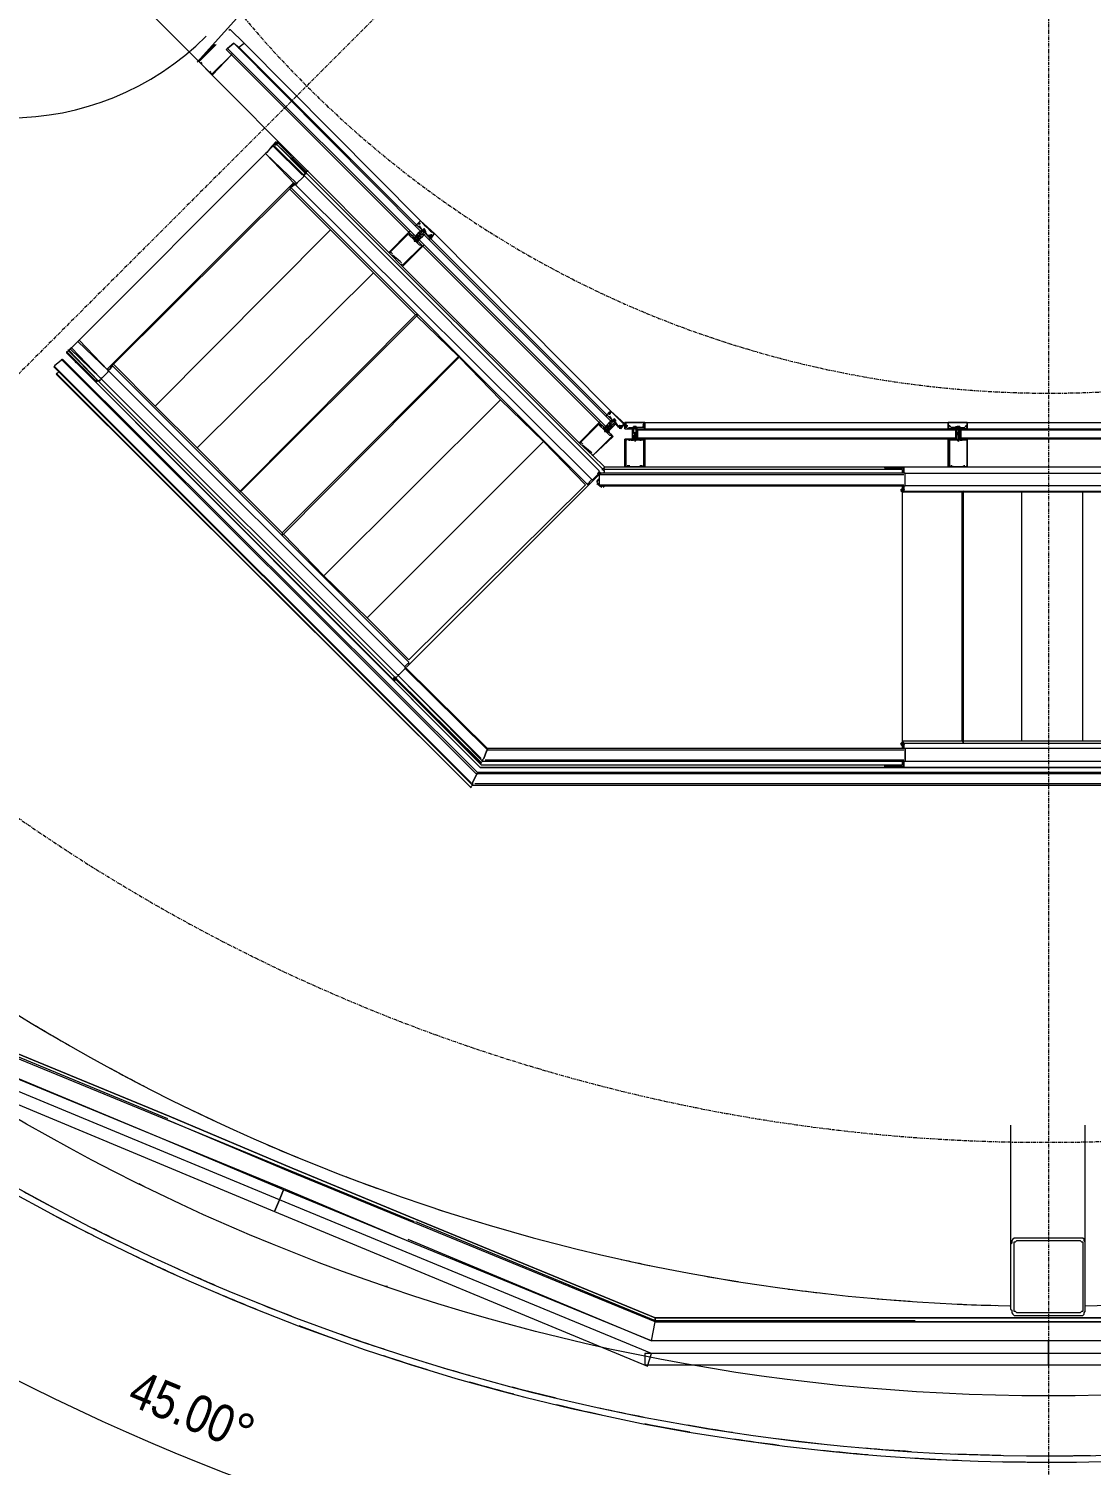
# Model space of a CAD drawing. Header units: millimetres. Extents: x 223 to 163467, y -12002 to 99672.
# Drawn here: x 115764 to 119309, y -7100 to -2305 of the extents above; entities that cross this region are included whole.
import ezdxf

# ---------------------------------------------------------------- set-up
doc = ezdxf.new("R2010")
doc.units = ezdxf.units.MM
doc.linetypes.add('ADSK_Линия сетки', pattern=[21, 12, -3, 3, -3])
doc.layers.add('A-ANNO-DIMS', color=7, linetype='Continuous', lineweight=9)
doc.layers.add('S-GRID', color=7, linetype='Continuous', lineweight=9)
for name, color, linetype in [('PDF _A-AREA', 7, 'Continuous'), ('PDF _A-CLNG', 7, 'Continuous'), ('PDF _A-DETL', 7, 'Continuous'), ('PDF _A-DETL-GENF', 7, 'Continuous'), ('PDF _A-DOOR', 7, 'Continuous'), ('PDF _A-FLOR', 7, 'Continuous'), ('PDF _A-GLAZ-CURT', 7, 'Continuous'), ('PDF _A-GLAZ-CWMG', 7, 'Continuous'), ('PDF _I-WALL', 7, 'Continuous'), ('PDF _S-BEAM', 7, 'Continuous'), ('PDF _S-FSTN', 7, 'Continuous'), ('PDF _S-RBAR-BNDY', 7, 'Continuous'), ('PDF _Ограждение', 7, 'Continuous')]:
    doc.layers.add(name, color=color, linetype=linetype)
doc.styles.add('GOST Common_I_6', font='ARIALN.TTF', dxfattribs={"height": 125})
doc.dimstyles.new('Диагональ_-_Gost_2_5мм', dxfattribs={"dimscale": 304.8, "dimtxt": 125.714375, "dimasz": 0.492126, "dimexe": 0.393701, "dimexo": 0.246063, "dimgap": 0.287073, "dimtad": 1, "dimdec": 0, "dimzin": 0, "dimdsep": 46, "dimtxsty": 'GOST Common_I_6', "dimsah": 1, "dimcen": 0.09, "dimdle": 0.393701, "dimazin": 0, "dimtfac": 1, "dimtdec": 4, "dimtix": 1, "dimtmove": 0, "dimatfit": 3, "dimfxl": 1, "dimtvp": 1, "dimtfill": 1, "dimtolj": 1, "dimtzin": 0, "dimarcsym": 2})

# ---------------------------------------------------------------- blocks, each defined once
blk = doc.blocks.new('*D340')
at = {"layer": 'A-ANNO-DIMS', "color": 0, "lineweight": -2, "transparency": 16777216}
for p, q in [((81110.1, 13595.1), (81311.7, 13796.7)), ((86612.7, 11315.9), (86612.7, 11600.9))]:
    blk.add_line(p, q, dxfattribs=at)
blk.add_arc((86612.7, 19097.7), 7616.7, 226.12837, 268.87163, dxfattribs=at)
at = {"layer": 'A-ANNO-DIMS', "color": 0, "transparency": 16777216}
for points in [[(81316.4, 13588.9), (81351.4, 13624.6), (81226.8, 13711.8)], [(86462.9, 11507.4), (86462.4, 11457.4), (86612.7, 11480.9)]]:
    blk.add_solid(points, dxfattribs=at)
at = {"layer": 'Defpoints', "color": 0, "transparency": 16777216}
for p in [(86612.7, 19097.7), (81057.1, 13542.1), (82804.3, 12501.4), (86612.7, 11240.9)]:
    blk.add_point(p, dxfattribs=at)
at = {"layer": 'A-ANNO-DIMS', "color": 0, "transparency": 16777216, "insert": (83755.3, 12199.3), "char_height": 125, "width": 588.088, "attachment_point": 5, "rotation": 337.5, "style": 'GOST Common_I_6', "bg_fill": 3, "box_fill_scale": 1.1, "bg_fill_color": 256, "bg_fill_true_color": 13158600, "bg_fill_transparency": 0}
blk.add_mtext('\\A1;45.00°', dxfattribs=at)
blk = doc.blocks.new('оси')
at = {"layer": 'S-GRID', "linetype": 'ADSK_Линия сетки'}
for q in [(80436.2, 12921.1), (86612.7, 8288.8)]:
    blk.add_line((86612.7, 19097.7), q, dxfattribs=at)
blk.add_arc((86612.7, 19097.7), 6000, 192.09621, 182.95219, dxfattribs=at)
at = {"layer": 'A-ANNO-DIMS'}
dim = blk.add_angular_dim_3p(base=(82804.3, 12501.4), center=(86612.7, 19097.7), p1=(81057.1, 13542.1), p2=(86612.7, 11240.9), dimstyle='Диагональ_-_Gost_2_5мм', override={"dimpost": '<>', "dimfxl": 6013.290219}, dxfattribs=at)
dim.commit()
dim.dimension.update_dxf_attribs({"geometry": '*D340', "text_midpoint": (83755.3, 12199.3)})
at = {"layer": 'S-GRID', "linetype": 'ADSK_Линия сетки'}
blk.add_arc((86612.7, 19097.7), 3500, 177.3315, 161.4375, dxfattribs=at)

msp = doc.modelspace()

# ---------------------------------------------------------------- hatches: boundary and pattern name
at = {"layer": 'PDF _S-BEAM', "lineweight": 15, "transparency": 33554559}
for points in [[(116588.1, -2679.3), (116583.9, -2683.5), (116579.7, -2687.8), (116583.9, -2692), (116588.1, -2696.2), (116592.4, -2692), (116596.6, -2687.8), (116592.4, -2683.5)], [(117667.6, -3780), (117663.4, -3784.2), (117659.1, -3788.4), (117663.4, -3792.7), (117667.6, -3796.9), (117671.8, -3792.7), (117676.1, -3788.4), (117671.8, -3784.2)], [(118679.4, -3835), (118675.1, -3839.2), (118670.9, -3843.5), (118675.1, -3847.7), (118679.4, -3851.9), (118683.6, -3847.7), (118687.8, -3843.5), (118683.6, -3839.2)], [(118679.4, -3839.2), (118675.1, -3843.5), (118670.9, -3847.7), (118675.1, -3851.9), (118679.4, -3856.2), (118683.6, -3851.9), (118687.8, -3847.7), (118683.6, -3843.5)], [(118679.4, -4681.6), (118675.1, -4685.9), (118670.9, -4690.1), (118675.1, -4694.3), (118679.4, -4698.6), (118683.6, -4694.3), (118687.8, -4690.1), (118683.6, -4685.9)], [(118679.4, -4685.9), (118675.1, -4690.1), (118670.9, -4694.3), (118675.1, -4698.6), (118679.4, -4702.8), (118683.6, -4698.6), (118687.8, -4694.3), (118683.6, -4690.1)]]:
    msp.add_hatch(color=256, dxfattribs=at).paths.add_polyline_path(points)
at = {"layer": 'PDF _S-FSTN', "lineweight": 15, "transparency": 33554559}
msp.add_hatch(color=256, dxfattribs=at).paths.add_polyline_path([(116986.1, -4465.8), (116981.8, -4470), (116977.6, -4474.2), (116981.8, -4478.5), (116986.1, -4482.7), (116990.3, -4478.5), (116994.5, -4474.2), (116990.3, -4470)])

# ---------------------------------------------------------------- linework, layer by layer
at = {"layer": 'PDF _A-AREA', "lineweight": 15}
msp.add_lwpolyline([(115932, -3428.6), (117269.7, -4770.5), (119966.3, -4770.5)], dxfattribs=at)
at = {"layer": 'PDF _A-CLNG', "lineweight": 15}
for centre, radius, start, end in [((119162.8, -15.3), 7052.9, 240.73258, 241.96263), ((119162.7, -15.2), 7052.9, 243.16606, 244.3961), ((119160.9, -19.2), 7048.5, 245.59906, 246.82989), ((119161.2, -18.5), 7049.4, 248.03814, 249.26881), ((119160.9, -19.7), 7048.1, 250.47157, 251.70246), ((119161, -19.6), 7048.2, 252.90511, 254.13599), ((119161.5, -17.9), 7049.9, 255.33879, 256.56937), ((119162.1, -15.4), 7052.6, 257.77251, 259.00262), ((119161.5, -18.4), 7049.4, 260.20565, 261.43631), ((119162.1, -14.1), 7053.8, 262.63938, 263.86928), ((119161.5, -19.6), 7048.2, 265.07248, 266.30884), ((119161.7, -16.9), 7051, 267.50602, 268.74189), ((119161.7, -20.1), 7047.8, 269.93934, 271.17578)]:
    msp.add_arc(centre, radius, start, end, dxfattribs=at)
at = {"layer": 'PDF _A-DETL', "lineweight": 15}
msp.add_lwpolyline([(115504.4, -1536.3), (116308.7, -643.1), (117197.7, -1447.4), (116325.7, -2416.8)], dxfattribs=at)
msp.add_circle((119166.2, -18.8), 6849.5, dxfattribs=at)
at = {"layer": 'PDF _A-DETL-GENF', "lineweight": 15}
for points in [[(116384.9, -2357.6), (116329.9, -2412.6), (116376.5, -2459.2), (116440, -2391.4), (116376.5, -2454.9), (116372.2, -2454.9)], [(116334.1, -2416.8), (116334.1, -2412.6), (116389.2, -2357.6)], [(116338.4, -2416.8), (116338.4, -2416.8)], [(116342.6, -2421.1), (116338.4, -2416.8)], [(116342.6, -2421.1), (116342.6, -2421.1)], [(116363.8, -2446.5), (116342.6, -2425.3)], [(116368, -2446.5), (116368, -2446.5)], [(116368, -2446.5), (116368, -2446.5)], [(116372.2, -2450.7), (116368, -2446.5)], [(116372.2, -2450.7), (116372.2, -2450.7)], [(117062.3, -2954.5), (117058, -2958.7)], [(117062.3, -2954.5), (117070.7, -2946), (117062.3, -2954.5)], [(117062.3, -2954.5), (117062.3, -2954.5)], [(117062.3, -2958.7), (117062.3, -2958.7)], [(117062.3, -2958.7), (117062.3, -2958.7)], [(117062.3, -2962.9), (117062.3, -2962.9)], [(117062.3, -2962.9), (117062.3, -2962.9)], [(117062.3, -2962.9), (117075, -2975.6), (117075, -2979.9), (117083.4, -2984.1)], [(117066.5, -2958.7), (117066.5, -2954.5), (117070.7, -2954.5), (117066.5, -2954.5)], [(117066.5, -2962.9), (117075, -2975.6), (117070.7, -2979.9), (117075, -2984.1), (117079.2, -2979.9)], [(117066.5, -2962.9), (117066.5, -2962.9)], [(117108.8, -3001), (117117.3, -2988.3), (117108.8, -2996.8), (117108.8, -2992.6), (117104.6, -2992.6), (117104.6, -2996.8), (117100.4, -2992.6), (117096.1, -2996.8), (117087.7, -2984.1), (117083.4, -2979.9), (117087.7, -2979.9), (117083.4, -2971.4), (117079.2, -2975.6), (117083.4, -2975.6)], [(117083.4, -2971.4), (117087.7, -2979.9), (117087.7, -2984.1), (117079.2, -2975.6)], [(117041.1, -2992.6), (117032.6, -2984.1), (116964.9, -3051.8), (117011.5, -3098.4), (117079.2, -3030.7), (117070.7, -3022.2)], [(116977.6, -3056.1), (116973.4, -3051.8), (116969.1, -3051.8), (117032.6, -2988.3), (117036.9, -2992.6), (117032.6, -2992.6), (117049.6, -3009.5), (117049.6, -3005.3), (117053.8, -3009.5)], [(117053.8, -3013.7), (117066.5, -3026.4), (117070.7, -3026.4), (117075, -3030.7), (117011.5, -3094.2), (117007.2, -3089.9)], [(117036.9, -2992.6), (117036.9, -2992.6)], [(117041.1, -2996.8), (117036.9, -2996.8)], [(117041.1, -2992.6), (117041.1, -2992.6)], [(117041.1, -2992.6), (117041.1, -2992.6)], [(117041.1, -2996.8), (117041.1, -2996.8)], [(117045.3, -2992.6), (117045.3, -2996.8), (117045.3, -3001), (117049.6, -3005.3), (117062.3, -2992.6), (117062.3, -2996.8), (117066.5, -2992.6), (117070.7, -2992.6), (117075, -2992.6), (117066.5, -2988.3), (117066.5, -2992.6)], [(117045.3, -2996.8), (117045.3, -2996.8)], [(117045.3, -3001), (117045.3, -3001)], [(117045.3, -3001), (117045.3, -3001)], [(117066.5, -2988.3), (117070.7, -2979.9), (117062.3, -2988.3), (117049.6, -3001)], [(117075, -2984.1), (117066.5, -2992.6), (117049.6, -3009.5), (117049.6, -3013.7), (117053.8, -3013.7), (117070.7, -2992.6), (117079.2, -2988.3), (117083.4, -2984.1), (117100.4, -3001), (117104.6, -3005.3), (117108.8, -3001), (117104.6, -3001), (117104.6, -2996.8)], [(117049.6, -3001), (117049.6, -3001)], [(117049.6, -3001), (117049.6, -3001)], [(117049.6, -3005.3), (117049.6, -3005.3)], [(117049.6, -3005.3), (117049.6, -3005.3)], [(117058, -3018), (117062.3, -3013.7), (117058, -3013.7), (117058, -3009.5), (117053.8, -3005.3)], [(117053.8, -3005.3), (117053.8, -3005.3)], [(117053.8, -3009.5), (117053.8, -3009.5)], [(117066.5, -3001), (117058, -3013.7), (117070.7, -3001), (117070.7, -2996.8), (117075, -3001), (117083.4, -2992.6), (117079.2, -2988.3), (117075, -2992.6)], [(117058, -3009.5), (117058, -3009.5)], [(117058, -3013.7), (117058, -3013.7)], [(117058, -3013.7), (117058, -3013.7)], [(117062.3, -3018), (117058, -3013.7)], [(117062.3, -2988.3), (117062.3, -2988.3)], [(117062.3, -3018), (117062.3, -3018)], [(117070.7, -2992.6), (117066.5, -2996.8)], [(117066.5, -2996.8), (117066.5, -2996.8)], [(117066.5, -3018), (117066.5, -3018)], [(117066.5, -3018), (117066.5, -3018)], [(117070.7, -2979.9), (117070.7, -2979.9)], [(117075, -2975.6), (117075, -2975.6)], [(117075, -2975.6), (117083.4, -2979.9)], [(117075, -2979.9), (117075, -2979.9)], [(117075, -2984.1), (117075, -2984.1)], [(117079.2, -2988.3), (117079.2, -2988.3)], [(117083.4, -2975.6), (117083.4, -2975.6)], [(117083.4, -2979.9), (117083.4, -2979.9)], [(117083.4, -2984.1), (117083.4, -2984.1)], [(117087.7, -2988.3), (117083.4, -2992.6)], [(117087.7, -2979.9), (117087.7, -2979.9)], [(117087.7, -2984.1), (117087.7, -2984.1)], [(117100.4, -2996.8), (117104.6, -3001)], [(117100.4, -2996.8), (117100.4, -2996.8)], [(117100.4, -2996.8), (117100.4, -2996.8)], [(117100.4, -3001), (117100.4, -3001)], [(117100.4, -3001), (117100.4, -3001)], [(117104.6, -3001), (117104.6, -3001)], [(117104.6, -3005.3), (117104.6, -3005.3)], [(117108.8, -2992.6), (117108.8, -2992.6)], [(117108.8, -2996.8), (117108.8, -2996.8)], [(117108.8, -2996.8), (117108.8, -2996.8)], [(116973.4, -3051.8), (116973.4, -3051.8)], [(116977.6, -3056.1), (116977.6, -3056.1)], [(116977.6, -3060.3), (116977.6, -3060.3)], [(117007.2, -3085.7), (117003, -3081.5), (116977.6, -3060.3)], [(117066.5, -3022.2), (117066.5, -3022.2)], [(117070.7, -3022.2), (117070.7, -3022.2)], [(117003, -3081.5), (117003, -3081.5)], [(117003, -3081.5), (117003, -3081.5)], [(117007.2, -3085.7), (117007.2, -3085.7)], [(117007.2, -3089.9), (117007.2, -3089.9)], [(117705.7, -3585.2), (117697.2, -3589.5), (117693, -3593.7)], [(117693, -3593.7), (117693, -3593.7)], [(117697.2, -3589.5), (117705.7, -3581), (117697.2, -3589.5)], [(117697.2, -3589.5), (117697.2, -3589.5)], [(117697.2, -3593.7), (117697.2, -3593.7)], [(117701.5, -3593.7), (117701.5, -3589.5), (117705.7, -3589.5)], [(117743.8, -3631.8), (117748, -3623.3), (117739.6, -3614.9), (117726.9, -3602.2), (117718.4, -3593.7), (117705.7, -3581), (117752.3, -3623.3), (117743.8, -3631.8), (117743.8, -3627.6)], [(117680.3, -3631.8), (117676.1, -3627.6), (117667.6, -3619.1), (117599.9, -3686.8), (117646.4, -3729.2), (117714.2, -3665.7), (117705.7, -3657.2)], [(117612.6, -3691.1), (117608.3, -3686.8), (117604.1, -3686.8), (117667.6, -3623.3), (117671.8, -3627.6), (117667.6, -3627.6), (117684.5, -3644.5), (117684.5, -3640.3), (117688.8, -3644.5)], [(117667.6, -3627.6), (117667.6, -3627.6)], [(117671.8, -3627.6), (117671.8, -3627.6)], [(117676.1, -3631.8), (117671.8, -3627.6)], [(117676.1, -3627.6), (117676.1, -3627.6)], [(117676.1, -3627.6), (117676.1, -3627.6)], [(117676.1, -3631.8), (117676.1, -3631.8)], [(117701.5, -3623.3), (117705.7, -3614.9), (117697.2, -3623.3), (117684.5, -3636), (117680.3, -3636), (117684.5, -3640.3), (117697.2, -3627.6)], [(117680.3, -3631.8), (117680.3, -3631.8)], [(117680.3, -3636), (117680.3, -3636)], [(117680.3, -3636), (117680.3, -3636)], [(117709.9, -3619.1), (117701.5, -3627.6), (117684.5, -3644.5), (117684.5, -3648.7), (117688.8, -3648.7), (117705.7, -3627.6), (117714.2, -3623.3), (117718.4, -3619.1), (117709.9, -3610.6), (117718.4, -3614.9)], [(117684.5, -3636), (117684.5, -3636)], [(117684.5, -3636), (117684.5, -3640.3)], [(117684.5, -3640.3), (117684.5, -3640.3)], [(117684.5, -3640.3), (117684.5, -3640.3)], [(117701.5, -3636), (117693, -3644.5), (117688.8, -3640.3), (117688.8, -3636)], [(117688.8, -3640.3), (117688.8, -3640.3)], [(117693, -3653), (117697.2, -3648.7), (117693, -3648.7), (117705.7, -3636), (117705.7, -3631.8), (117709.9, -3631.8), (117718.4, -3627.6), (117714.2, -3623.3), (117709.9, -3627.6)], [(117697.2, -3597.9), (117697.2, -3597.9)], [(117697.2, -3597.9), (117697.2, -3597.9)], [(117697.2, -3597.9), (117709.9, -3610.6)], [(117697.2, -3623.3), (117697.2, -3623.3)], [(117697.2, -3631.8), (117701.5, -3627.6), (117705.7, -3627.6), (117709.9, -3627.6), (117701.5, -3623.3), (117701.5, -3627.6)], [(117701.5, -3597.9), (117709.9, -3610.6), (117705.7, -3614.9), (117709.9, -3614.9), (117709.9, -3619.1), (117714.2, -3614.9)], [(117701.5, -3597.9), (117701.5, -3597.9)], [(117705.7, -3627.6), (117701.5, -3631.8)], [(117701.5, -3631.8), (117701.5, -3631.8)], [(117705.7, -3614.9), (117705.7, -3614.9)], [(117709.9, -3610.6), (117709.9, -3610.6)], [(117709.9, -3619.1), (117709.9, -3619.1)], [(117718.4, -3606.4), (117722.6, -3614.9), (117718.4, -3606.4), (117714.2, -3610.6), (117718.4, -3610.6)], [(117722.6, -3610.6), (117718.4, -3614.9), (117722.6, -3619.1), (117714.2, -3610.6)], [(117714.2, -3623.3), (117714.2, -3623.3)], [(117718.4, -3614.9), (117718.4, -3614.9)], [(117718.4, -3614.9), (117718.4, -3614.9)], [(117718.4, -3619.1), (117718.4, -3619.1)], [(117718.4, -3619.1), (117731.1, -3636)], [(117718.4, -3623.3), (117718.4, -3627.6)], [(117722.6, -3614.9), (117722.6, -3614.9)], [(117722.6, -3619.1), (117722.6, -3619.1)], [(117739.6, -3627.6), (117739.6, -3631.8), (117735.3, -3627.6), (117731.1, -3631.8), (117722.6, -3619.1)], [(117735.3, -3631.8), (117739.6, -3636)], [(117735.3, -3631.8), (117735.3, -3631.8)], [(117735.3, -3631.8), (117735.3, -3631.8)], [(117735.3, -3636), (117735.3, -3640.3)], [(117735.3, -3636), (117735.3, -3636)], [(117735.3, -3636), (117735.3, -3636)], [(117739.6, -3627.6), (117739.6, -3627.6)], [(117739.6, -3640.3), (117739.6, -3636), (117739.6, -3631.8)], [(117739.6, -3631.8), (117739.6, -3631.8)], [(117739.6, -3636), (117739.6, -3636)], [(117739.6, -3640.3), (117739.6, -3640.3)], [(117743.8, -3627.6), (117743.8, -3627.6)], [(117743.8, -3631.8), (117743.8, -3631.8)], [(117743.8, -3631.8), (117743.8, -3631.8)], [(117752.3, -3640.3), (117752.3, -3631.8), (117752.3, -3619.1), (117820, -3619.1), (117820, -3631.8)], [(117815.8, -3631.8), (117815.8, -3619.1), (117803.1, -3619.1), (117786.1, -3619.1), (117769.2, -3619.1), (117756.5, -3619.1), (117756.5, -3631.8), (117760.7, -3627.6), (117760.7, -3631.8)], [(117756.5, -3631.8), (117756.5, -3631.8)], [(117756.5, -3636), (117756.5, -3636)], [(117760.7, -3636), (117756.5, -3636)], [(117756.5, -3640.3), (117756.5, -3640.3)], [(117760.7, -3627.6), (117760.7, -3627.6)], [(117760.7, -3631.8), (117760.7, -3631.8)], [(117760.7, -3636), (117760.7, -3636)], [(117760.7, -3636), (117760.7, -3636)], [(117760.7, -3640.3), (117760.7, -3640.3)], [(117781.9, -3640.3), (117760.7, -3640.3)], [(117765, -3636), (117777.7, -3636), (117786.1, -3636), (117794.6, -3636), (117781.9, -3636)], [(117765, -3636), (117765, -3636)], [(117777.7, -3636), (117777.7, -3636)], [(117777.7, -3640.3), (117777.7, -3644.5), (117777.7, -3657.2), (117777.7, -3674.1), (117777.7, -3678.4)], [(117781.9, -3631.8), (117781.9, -3631.8)], [(117786.1, -3653), (117786.1, -3678.4), (117786.1, -3682.6), (117790.4, -3678.4), (117790.4, -3653), (117781.9, -3653), (117786.1, -3653), (117790.4, -3653), (117786.1, -3661.4), (117781.9, -3653), (117781.9, -3644.5), (117781.9, -3640.3), (117790.4, -3640.3)], [(117781.9, -3640.3), (117781.9, -3640.3)], [(117786.1, -3636), (117786.1, -3636)], [(117786.1, -3636), (117786.1, -3636)], [(117794.6, -3640.3), (117794.6, -3644.5), (117790.4, -3644.5), (117790.4, -3640.3), (117811.5, -3640.3)], [(117790.4, -3640.3), (117790.4, -3640.3)], [(117815.8, -3636), (117811.5, -3636), (117794.6, -3636)], [(117794.6, -3636), (117794.6, -3636)], [(117811.5, -3631.8), (117815.8, -3631.8), (117815.8, -3627.6), (117811.5, -3627.6)], [(117811.5, -3636), (117811.5, -3636)], [(117811.5, -3640.3), (117811.5, -3640.3)], [(117815.8, -3627.6), (117815.8, -3631.8), (117820, -3631.8), (117820, -3640.3), (117815.8, -3640.3)], [(117815.8, -3631.8), (117815.8, -3631.8)], [(117815.8, -3636), (117815.8, -3636)], [(117815.8, -3636), (117815.8, -3636)], [(118857.2, -3640.3), (118836, -3640.3), (118831.8, -3640.3), (118831.8, -3631.8), (118831.8, -3619.1), (118831.8, -3631.8), (118836, -3627.6), (118836, -3631.8), (118840.2, -3631.8)], [(118831.8, -3631.8), (118831.8, -3631.8)], [(118831.8, -3640.3), (118831.8, -3640.3)], [(118836, -3627.6), (118836, -3627.6)], [(118836, -3636), (118836, -3636)], [(118836, -3640.3), (118836, -3640.3)], [(118836, -3640.3), (118836, -3640.3)], [(118865.6, -3631.8), (118865.6, -3636), (118857.2, -3636), (118840.2, -3636)], [(118840.2, -3636), (118840.2, -3636)], [(118857.2, -3636), (118857.2, -3636)], [(118869.9, -3640.3), (118857.2, -3640.3), (118857.2, -3644.5), (118861.4, -3644.5)], [(118857.2, -3640.3), (118857.2, -3640.3)], [(118869.9, -3631.8), (118861.4, -3631.8), (118861.4, -3636)], [(118861.4, -3631.8), (118861.4, -3631.8)], [(118865.6, -3644.5), (118865.6, -3653), (118865.6, -3678.4), (118865.6, -3682.6), (118861.4, -3678.4), (118861.4, -3653), (118861.4, -3644.5), (118861.4, -3640.3)], [(118865.6, -3636), (118865.6, -3636)], [(118865.6, -3636), (118865.6, -3636)], [(118865.6, -3636), (118869.9, -3636), (118874.1, -3636), (118886.8, -3636)], [(118891, -3640.3), (118869.9, -3640.3), (118869.9, -3644.5), (118865.6, -3644.5), (118865.6, -3640.3)], [(118869.9, -3631.8), (118869.9, -3631.8)], [(118869.9, -3640.3), (118869.9, -3640.3)], [(118886.8, -3631.8), (118891, -3631.8), (118891, -3627.6), (118895.3, -3631.8), (118895.3, -3640.3)], [(118886.8, -3636), (118886.8, -3636)], [(118891, -3636), (118891, -3636)], [(118891, -3636), (118891, -3636)], [(118891, -3640.3), (118891, -3640.3)], [(118895.3, -3631.8), (118895.3, -3619.1), (118895.3, -3631.8)], [(118895.3, -3631.8), (118895.3, -3631.8)], [(118895.3, -3636), (118895.3, -3636)], [(117608.3, -3686.8), (117608.3, -3686.8)], [(117612.6, -3691.1), (117612.6, -3691.1)], [(117688.8, -3648.7), (117701.5, -3661.4), (117705.7, -3661.4), (117709.9, -3665.7), (117646.4, -3729.2), (117642.2, -3724.9)], [(117688.8, -3644.5), (117688.8, -3644.5)], [(117693, -3644.5), (117693, -3644.5)], [(117697.2, -3648.7), (117697.2, -3653), (117693, -3648.7), (117693, -3644.5)], [(117693, -3648.7), (117693, -3648.7)], [(117693, -3648.7), (117693, -3648.7)], [(117697.2, -3653), (117697.2, -3653)], [(117701.5, -3653), (117701.5, -3648.7)], [(117701.5, -3653), (117701.5, -3653)], [(117701.5, -3657.2), (117701.5, -3657.2)], [(117705.7, -3657.2), (117705.7, -3657.2)], [(117807.3, -3674.1), (117820, -3674.1), (117820, -3767.3), (117752.3, -3767.3), (117752.3, -3674.1), (117765, -3674.1)], [(117760.7, -3678.4), (117756.5, -3678.4), (117756.5, -3767.3), (117760.7, -3767.3)], [(117760.7, -3678.4), (117760.7, -3678.4)], [(117769.2, -3674.1), (117773.4, -3674.1), (117773.4, -3678.4), (117781.9, -3678.4), (117765, -3678.4), (117769.2, -3678.4)], [(117765, -3674.1), (117765, -3674.1)], [(117765, -3678.4), (117765, -3678.4)], [(117769.2, -3674.1), (117769.2, -3674.1)], [(117769.2, -3674.1), (117769.2, -3674.1)], [(117769.2, -3678.4), (117769.2, -3678.4)], [(117773.4, -3674.1), (117773.4, -3674.1)], [(117773.4, -3678.4), (117773.4, -3678.4)], [(117777.7, -3644.5), (117781.9, -3644.5), (117781.9, -3653)], [(117777.7, -3657.2), (117777.7, -3657.2)], [(117777.7, -3674.1), (117777.7, -3674.1)], [(117781.9, -3644.5), (117781.9, -3644.5)], [(117781.9, -3657.2), (117781.9, -3657.2)], [(117781.9, -3661.4), (117781.9, -3674.1), (117786.1, -3674.1), (117790.4, -3674.1)], [(117811.5, -3767.3), (117815.8, -3767.3), (117815.8, -3678.4), (117811.5, -3678.4), (117790.4, -3678.4), (117781.9, -3678.4), (117781.9, -3674.1)], [(117781.9, -3674.1), (117781.9, -3674.1)], [(117781.9, -3678.4), (117781.9, -3678.4)], [(117781.9, -3678.4), (117781.9, -3678.4)], [(117786.1, -3661.4), (117786.1, -3661.4)], [(117786.1, -3674.1), (117786.1, -3674.1)], [(117790.4, -3644.5), (117790.4, -3653), (117790.4, -3644.5)], [(117790.4, -3653), (117790.4, -3653)], [(117798.8, -3678.4), (117790.4, -3678.4), (117790.4, -3674.1), (117790.4, -3661.4)], [(117790.4, -3674.1), (117790.4, -3674.1)], [(117790.4, -3678.4), (117790.4, -3678.4)], [(117794.6, -3644.5), (117794.6, -3657.2), (117794.6, -3674.1)], [(117794.6, -3644.5), (117794.6, -3644.5)], [(117794.6, -3657.2), (117794.6, -3657.2)], [(117794.6, -3674.1), (117794.6, -3674.1)], [(117794.6, -3674.1), (117794.6, -3674.1)], [(117803.1, -3674.1), (117798.8, -3674.1), (117798.8, -3678.4), (117798.8, -3674.1)], [(117798.8, -3674.1), (117798.8, -3674.1)], [(117798.8, -3678.4), (117798.8, -3678.4)], [(117803.1, -3674.1), (117803.1, -3674.1)], [(117803.1, -3678.4), (117807.3, -3678.4)], [(117803.1, -3678.4), (117803.1, -3678.4)], [(117807.3, -3674.1), (117807.3, -3674.1)], [(117807.3, -3674.1), (117807.3, -3674.1)], [(117807.3, -3678.4), (117807.3, -3678.4)], [(117811.5, -3678.4), (117811.5, -3678.4)], [(118886.8, -3674.1), (118895.3, -3674.1), (118895.3, -3767.3), (118831.8, -3767.3), (118831.8, -3674.1), (118844.5, -3674.1)], [(118865.6, -3678.4), (118861.4, -3678.4), (118840.2, -3678.4), (118836, -3678.4), (118836, -3767.3), (118840.2, -3767.3)], [(118844.5, -3674.1), (118844.5, -3674.1)], [(118844.5, -3674.1), (118844.5, -3674.1)], [(118844.5, -3674.1), (118844.5, -3674.1)], [(118844.5, -3678.4), (118844.5, -3678.4)], [(118848.7, -3674.1), (118848.7, -3674.1)], [(118848.7, -3674.1), (118848.7, -3674.1)], [(118852.9, -3674.1), (118852.9, -3678.4)], [(118852.9, -3678.4), (118852.9, -3678.4)], [(118861.4, -3653), (118861.4, -3661.4), (118857.2, -3661.4), (118857.2, -3674.1), (118857.2, -3657.2), (118857.2, -3644.5), (118857.2, -3653)], [(118869.9, -3678.4), (118869.9, -3674.1), (118869.9, -3661.4), (118865.6, -3661.4), (118865.6, -3653), (118861.4, -3653), (118857.2, -3653), (118869.9, -3653), (118865.6, -3653)], [(118857.2, -3674.1), (118857.2, -3674.1)], [(118857.2, -3678.4), (118857.2, -3678.4)], [(118861.4, -3644.5), (118861.4, -3644.5)], [(118861.4, -3674.1), (118865.6, -3674.1), (118869.9, -3674.1)], [(118861.4, -3674.1), (118861.4, -3674.1)], [(118861.4, -3678.4), (118861.4, -3678.4)], [(118865.6, -3644.5), (118865.6, -3644.5)], [(118865.6, -3674.1), (118865.6, -3674.1)], [(118865.6, -3678.4), (118865.6, -3678.4)], [(118869.9, -3653), (118869.9, -3644.5), (118869.9, -3657.2), (118869.9, -3674.1), (118874.1, -3674.1), (118874.1, -3678.4)], [(118869.9, -3644.5), (118869.9, -3644.5)], [(118869.9, -3657.2), (118869.9, -3657.2)], [(118869.9, -3674.1), (118869.9, -3674.1)], [(118891, -3767.3), (118895.3, -3767.3), (118895.3, -3678.4), (118886.8, -3678.4), (118869.9, -3678.4), (118878.3, -3678.4), (118878.3, -3674.1), (118882.6, -3674.1)], [(118869.9, -3674.1), (118869.9, -3674.1)], [(118869.9, -3678.4), (118869.9, -3678.4)], [(118874.1, -3674.1), (118874.1, -3674.1)], [(118878.3, -3674.1), (118878.3, -3674.1)], [(118878.3, -3678.4), (118878.3, -3678.4)], [(118882.6, -3674.1), (118882.6, -3674.1)], [(118882.6, -3674.1), (118882.6, -3674.1)], [(118882.6, -3678.4), (118882.6, -3678.4)], [(118886.8, -3674.1), (118886.8, -3674.1)], [(118886.8, -3678.4), (118886.8, -3678.4)], [(117612.6, -3695.3), (117612.6, -3695.3)], [(117642.2, -3720.7), (117638, -3716.5), (117612.6, -3695.3)], [(117638, -3716.5), (117638, -3716.5)], [(117638, -3716.5), (117638, -3716.5)], [(117642.2, -3720.7), (117642.2, -3720.7)], [(117642.2, -3724.9), (117642.2, -3724.9)], [(117760.7, -3763), (117760.7, -3763)], [(117760.7, -3763), (117769.2, -3763)], [(117769.2, -3763), (117769.2, -3763)], [(117769.2, -3763), (117769.2, -3763)], [(117769.2, -3767.3), (117803.1, -3767.3)], [(117803.1, -3763), (117811.5, -3763)], [(117803.1, -3763), (117803.1, -3763)], [(117811.5, -3763), (117811.5, -3763)], [(118840.2, -3763), (118840.2, -3763)], [(118840.2, -3763), (118844.5, -3763)], [(118844.5, -3763), (118844.5, -3763)], [(118848.7, -3763), (118848.7, -3763)], [(118848.7, -3767.3), (118878.3, -3767.3)], [(118878.3, -3763), (118878.3, -3763)], [(118882.6, -3763), (118886.8, -3763)], [(118882.6, -3763), (118882.6, -3763)], [(118886.8, -3763), (118886.8, -3763)], [(118891, -3763), (118891, -3763)]]:
    msp.add_lwpolyline(points, dxfattribs=at)
for points in [[(117070.7, -2946), (117083.4, -2958.7), (117091.9, -2967.2), (117104.6, -2979.9), (117117.3, -2988.3)], [(117781.9, -3636), (117781.9, -3631.8), (117790.4, -3631.8), (117790.4, -3636), (117790.4, -3631.8), (117781.9, -3631.8)], [(118895.3, -3619.1), (118878.3, -3619.1), (118865.6, -3619.1), (118848.7, -3619.1), (118831.8, -3619.1)], [(118857.2, -3636), (118857.2, -3631.8), (118869.9, -3631.8), (118869.9, -3636)], [(118857.2, -3678.4), (118852.9, -3678.4), (118852.9, -3674.1), (118857.2, -3674.1)]]:
    msp.add_lwpolyline(points, close=True, dxfattribs=at)
at = {"layer": 'PDF _A-DOOR', "lineweight": 15}
msp.add_arc((115698.7, -1672.6), 929.3, 225, 315, dxfattribs=at)
at = {"layer": 'PDF _A-FLOR', "lineweight": 15}
msp.add_lwpolyline([(112291, -1691.6, 0.887105), (126233.3, -17.4, 1), (112090, -17.4, 0.058045), (112279.3, -1642.8)], format="xyb", dxfattribs=at)
for points in [[(119966.3, -4770.5), (117269.7, -4770.5), (115889.6, -3386.3), (116596.6, -2679.3)], [(117646.4, -3729.2), (117684.5, -3767.3), (117752.3, -3767.3)]]:
    msp.add_lwpolyline(points, dxfattribs=at)
for centre, radius, start, end in [((119161.7, -17.3), 6551.1, 239.00752, 240.14459), ((119163.2, -14.4), 6554.4, 241.50175, 242.62178), ((119161.1, -18.6), 6549.6, 244.00079, 245.09415), ((119162, -16.5), 6551.9, 246.51689, 247.57143), ((119162.2, -16.1), 6552.4, 249.07104, 250.04861), ((119161.5, -17.8), 6550.6, 251.73527, 252.52084), ((119162, -15.9), 6552.5, 257.47038, 258.32711), ((119161.5, -18.6), 6549.7, 259.9474, 260.94735), ((119161.6, -18.2), 6550.2, 262.42498, 263.49078), ((119161.4, -20.3), 6548, 264.89663, 266.00125), ((119161.7, -16.4), 6552, 267.3743, 268.50022)]:
    msp.add_arc(centre, radius, start, end, dxfattribs=at)
at = {"layer": 'PDF _A-GLAZ-CURT', "lineweight": 15}
for points in [[(117070.7, -2979.9), (116448.4, -2353.3), (116427.3, -2370.3), (117053.8, -2996.8)], [(117705.7, -3614.9), (117083.4, -2992.6), (117066.5, -3009.5), (117688.8, -3631.8)], [(117794.6, -3669.9), (118857.2, -3669.9), (118857.2, -3644.5), (117794.6, -3644.5)], [(118874.1, -3669.9), (119923.9, -3669.9), (119923.9, -3644.5), (118874.1, -3644.5)], [(115343.5, -5735.7), (116583.9, -6252.2), (116600.8, -6214.1), (115356.2, -5697.6)], [(116583.9, -6252.2), (117828.5, -6768.7), (117841.2, -6726.3), (116600.8, -6214.1)], [(117820, -6764.4), (119166.2, -6764.4), (119166.2, -6726.3), (117820, -6726.3)], [(119166.2, -6764.4), (120512.4, -6764.4), (120512.4, -6726.3), (119166.2, -6726.3)]]:
    msp.add_lwpolyline(points, close=True, dxfattribs=at)
msp.add_lwpolyline([(121308.2, -6349.6), (120491.2, -6684), (119610.7, -6684), (119166.2, -6684), (119166.2, -6726.3), (119166.2, -6684), (118721.7, -6684), (117841.2, -6684), (117024.2, -6349.6), (116613.5, -6180.2), (116600.8, -6214.1), (116613.5, -6180.2), (116202.9, -6006.7), (115390.1, -5672.2), (114767.8, -5045.7), (114450.3, -4732.4), (114424.9, -4762.1), (114450.3, -4732.4), (114137.1, -4419.2), (113514.8, -3796.9), (113345.4, -3390.5), (113248.1, -3157.7), (113027.9, -2620)], dxfattribs=at)
at = {"layer": 'PDF _A-GLAZ-CWMG', "lineweight": 15}
for points in [[(115682.2, -1764.9), (116329.9, -2412.6)], [(116384.9, -2357.6), (116329.9, -2412.6), (116376.5, -2459.2), (116440, -2391.4), (116423, -2374.5), (116448.4, -2353.3), (116465.4, -2366), (116482.3, -2353.3), (116435.7, -2306.8), (116431.5, -2311)], [(117036.9, -2979.9), (117032.6, -2984.1), (116440, -2391.4), (116444.2, -2387.2)], [(116465.4, -2370.3), (116465.4, -2366), (117058, -2958.7), (117053.8, -2962.9)], [(117070.7, -2946), (116482.3, -2353.3)], [(116964.9, -3051.8), (116376.5, -2459.2)], [(116228.3, -5943.2), (115428.2, -5613), (115432.4, -5604.5), (116232.5, -5934.7), (115432.4, -5604.5), (114822.9, -4990.7), (115432.4, -5604.5), (115428.2, -5613), (114814.4, -4999.1), (114501.1, -4685.9), (114183.6, -4372.6), (113569.8, -3758.8), (113574, -3754.6), (113569.8, -3758.8), (113514.8, -3792.7), (113514.8, -3796.9), (113514.8, -3792.7), (113349.7, -3390.5), (113252.3, -3157.7), (113027.9, -2620)], [(113112.6, -2645.4), (113108.4, -2645.4), (113311.6, -3132.3), (113404.7, -3369.3), (113569.8, -3758.8), (113514.8, -3792.7), (114137.1, -4419.2), (114450.3, -4732.4), (114767.8, -5045.7), (115390.1, -5668), (115390.1, -5672.2), (115390.1, -5668), (115424, -5617.2), (115428.2, -5613), (115424, -5617.2), (116228.3, -5947.4), (116638.9, -6116.7), (117049.6, -6286.1)], [(117100.4, -3009.5), (117104.6, -3005.3), (117693, -3593.7), (117688.8, -3597.9)], [(117705.7, -3581), (117117.3, -2988.3)], [(117671.8, -3614.9), (117667.6, -3619.1), (117079.2, -3030.7), (117083.4, -3026.4)], [(117599.9, -3686.8), (117011.5, -3098.4)], [(117820, -3619.1), (118831.8, -3619.1)], [(117820, -3644.5), (117820, -3640.3), (118831.8, -3640.3), (118831.8, -3644.5)], [(118895.3, -3619.1), (118954.5, -3619.1), (119898.5, -3619.1)], [(118895.3, -3644.5), (118895.3, -3640.3), (118954.5, -3640.3), (119898.5, -3640.3), (119898.5, -3644.5)], [(118831.8, -3669.9), (118831.8, -3674.1), (117820, -3674.1), (117820, -3669.9)], [(119898.5, -3669.9), (119898.5, -3674.1), (118954.5, -3674.1), (118895.3, -3674.1), (118895.3, -3669.9)], [(117820, -3767.3), (118831.8, -3767.3)], [(118895.3, -3767.3), (118954.5, -3767.3), (119898.5, -3767.3)], [(117024.2, -6349.6), (116613.5, -6176), (116202.9, -6006.7), (115390.1, -5668), (115424, -5617.2), (114810.2, -5003.4), (114496.9, -4690.1)], [(117028.4, -6345.3), (117841.2, -6684), (117853.9, -6620.5), (117049.6, -6290.3), (116638.9, -6121), (116228.3, -5947.4)], [(117053.8, -6286.1), (117853.9, -6616.3), (117853.9, -6607.8), (117053.8, -6277.6), (117853.9, -6607.8), (118721.7, -6607.8), (117853.9, -6607.8), (117853.9, -6616.3), (118721.7, -6616.3)], [(119610.7, -6620.5), (119166.2, -6620.5), (119610.7, -6620.5), (120478.5, -6620.5), (120491.2, -6684), (119610.7, -6684), (119166.2, -6684), (118721.7, -6684), (117841.2, -6684), (117853.9, -6620.5), (117853.9, -6616.3), (117853.9, -6620.5), (118721.7, -6620.5), (119166.2, -6620.5), (118721.7, -6620.5)], [(117853.9, -6607.8), (117853.9, -6607.8)], [(117853.9, -6607.8), (117853.9, -6607.8)], [(117853.9, -6620.5), (117853.9, -6620.5)], [(117841.2, -6684), (117841.2, -6684)], [(117841.2, -6684), (117841.2, -6684)]]:
    msp.add_lwpolyline(points, dxfattribs=at)
for points in [[(117104.6, -3005.3), (117117.3, -2988.3), (117070.7, -2946), (117058, -2958.7), (117075, -2975.6), (117049.6, -3001), (117032.6, -2984.1), (116964.9, -3051.8), (117011.5, -3098.4), (117079.2, -3030.7), (117062.3, -3013.7), (117087.7, -2988.3)], [(117752.3, -3623.3), (117705.7, -3581), (117693, -3593.7), (117709.9, -3610.6), (117684.5, -3636), (117667.6, -3619.1), (117599.9, -3686.8), (117646.4, -3729.2), (117714.2, -3665.7), (117697.2, -3648.7), (117722.6, -3623.3), (117739.6, -3640.3)], [(117752.3, -3619.1), (117752.3, -3640.3), (117777.7, -3640.3), (117777.7, -3674.1), (117752.3, -3674.1), (117752.3, -3767.3), (117820, -3767.3), (117820, -3674.1), (117794.6, -3674.1), (117794.6, -3640.3), (117820, -3640.3), (117820, -3619.1)], [(118895.3, -3619.1), (118831.8, -3619.1), (118831.8, -3640.3), (118857.2, -3640.3), (118857.2, -3674.1), (118831.8, -3674.1), (118831.8, -3767.3), (118895.3, -3767.3), (118895.3, -3674.1), (118874.1, -3674.1), (118874.1, -3640.3), (118895.3, -3640.3)], [(116232.5, -5934.7), (116643.2, -6108.3)], [(116643.2, -6108.3), (117053.8, -6277.6)], [(118721.7, -6607.8), (119166.2, -6607.8)], [(119166.2, -6607.8), (119610.7, -6607.8)]]:
    msp.add_lwpolyline(points, close=True, dxfattribs=at)
at = {"layer": 'PDF _I-WALL', "lineweight": 15}
msp.add_lwpolyline([(112610.2, -2622.8, 0.826633), (126212.2, -17.4, 1), (112111.1, -17.4, 0.052683), (112266.8, -1490.8)], format="xyb", dxfattribs=at)
for centre, radius, start, end in [((119161.7, -17.4), 6551, 226.09314, 268.90686), ((119161.7, -17.4), 6551, 271.09316, 277.0203), ((117163.5, -2925.7), 5141.3, 224.9176, 265.8801), ((117163.5, -2925.7), 5238.7, 224.9176, 265.9625)]:
    msp.add_arc(centre, radius, start, end, dxfattribs=at)
at = {"layer": 'PDF _S-BEAM', "lineweight": 15}
for points in [[(111093.3, -545.7, 0.202877), (113535.9, -6569.7, 0.179396), (116799.8, -8059.8)], [(111097.6, -545.7, 0.203415), (113540.2, -6565.5, 0.180277), (116799.8, -8055.6)]]:
    msp.add_lwpolyline(points, format="xyb", dxfattribs=at)
for points in [[(117642.2, -3809.6), (117633.7, -3818.1), (117633.7, -3822.3), (117629.5, -3822.3), (117629.5, -3826.5), (116634.7, -2831.7), (116638.9, -2831.7), (116643.2, -2831.7), (116651.6, -2823.2), (116655.9, -2823.2), (116660.1, -2819), (116677, -2802.1), (116681.3, -2797.8), (116681.3, -2793.6), (116579.7, -2692), (116575.4, -2696.2), (116558.5, -2717.4), (116554.3, -2721.6), (116651.6, -2823.2)], [(117261.2, -4787.5), (115876.9, -3407.4), (115872.7, -3411.7), (115851.5, -3428.6), (115847.3, -3432.8), (117244.3, -4829.8), (117244.3, -4825.6), (117244.3, -4821.3), (117257, -4795.9), (117261.2, -4791.7)], [(118687.8, -4740.9), (118687.8, -4715.5), (118687.8, -4711.3), (118687.8, -4707), (117295.1, -4707), (117295.1, -4711.3), (117290.8, -4715.5), (117295.1, -4711.3), (117295.1, -4707), (117019.9, -4436.1), (116029.3, -3445.5), (116029.3, -3449.8), (116008.2, -3470.9), (116003.9, -3470.9), (116994.5, -4461.5), (116998.8, -4461.5), (117019.9, -4440.4), (116998.8, -4461.5), (116994.5, -4461.5), (117278.1, -4749.4), (117278.1, -4745.1), (117282.4, -4740.9), (117290.8, -4715.5), (117282.4, -4740.9), (117278.1, -4745.1), (117278.1, -4749.4), (118687.8, -4749.4), (118687.8, -4745.1)], [(117019.9, -4436.1), (117019.9, -4440.4)], [(119966.3, -4821.3), (119966.3, -4795.9), (119966.3, -4787.5), (117261.2, -4787.5), (117261.2, -4791.7), (117257, -4795.9), (117244.3, -4821.3), (117244.3, -4825.6), (117244.3, -4829.8), (119966.3, -4829.8)], [(119289, -6362.3), (119289, -6358), (119289, -6353.8), (119284.7, -6349.6), (119284.7, -6345.3), (119280.5, -6341.1), (119276.3, -6341.1), (119272, -6341.1), (119060.4, -6341.1), (119056.1, -6341.1), (119051.9, -6341.1), (119047.7, -6345.3), (119043.4, -6349.6), (119043.4, -6353.8), (119043.4, -6358), (119039.2, -6362.3), (119039.2, -6578.2), (119043.4, -6582.4), (119043.4, -6586.6), (119043.4, -6590.9), (119047.7, -6595.1), (119051.9, -6599.3), (119056.1, -6599.3), (119060.4, -6599.3), (119272, -6599.3), (119276.3, -6599.3), (119280.5, -6599.3), (119284.7, -6595.1), (119284.7, -6590.9), (119289, -6586.6), (119289, -6582.4), (119289, -6578.2)], [(119060.4, -6349.6), (119272, -6349.6), (119276.3, -6353.8), (119280.5, -6353.8), (119280.5, -6358), (119280.5, -6362.3), (119280.5, -6578.2), (119280.5, -6582.4), (119280.5, -6586.6), (119276.3, -6586.6), (119272, -6590.9), (119060.4, -6590.9), (119056.1, -6586.6), (119051.9, -6586.6), (119051.9, -6582.4), (119051.9, -6578.2), (119051.9, -6362.3), (119051.9, -6358), (119051.9, -6353.8), (119056.1, -6353.8)]]:
    msp.add_lwpolyline(points, close=True, dxfattribs=at)
for points in [[(116554.3, -2721.6), (116655.9, -2819)], [(117680.3, -3788.4), (117684.5, -3784.2), (117684.5, -3780), (116689.7, -2785.1), (116689.7, -2789.4), (116685.5, -2789.4), (116681.3, -2793.6), (116685.5, -2789.4), (116689.7, -2789.4), (116689.7, -2785.1), (116588.1, -2687.8), (116579.7, -2692)], [(116579.7, -2696.2), (116677, -2793.6)], [(116588.1, -2687.8), (116685.5, -2785.1)], [(116643.2, -2734.3), (116647.4, -2734.3)], [(116694, -2776.7), (116694, -2780.9), (116689.7, -2780.9), (116689.7, -2785.1), (116685.5, -2785.1), (116689.7, -2785.1), (116689.7, -2780.9), (116647.4, -2738.6)], [(116638.9, -2827.5), (116638.9, -2831.7), (116643.2, -2831.7), (116643.2, -2827.5), (116651.6, -2819)], [(117642.2, -3809.6), (117646.4, -3809.6), (117667.6, -3788.4), (117667.6, -3784.2), (117667.6, -3780), (116681.3, -2793.6), (116681.3, -2797.8), (116677, -2802.1), (116660.1, -2819), (116655.9, -2823.2), (116651.6, -2823.2)], [(117019.9, -4431.9), (117028.4, -4423.4), (117032.6, -4423.4), (117032.6, -4419.2), (116042, -3428.6), (116042, -3432.8), (116037.8, -3432.8), (116037.8, -3437.1), (116029.3, -3445.5), (116037.8, -3437.1), (116037.8, -3432.8), (116042, -3432.8), (116042, -3428.6), (116042, -3424.4), (116042, -3428.6), (116638.9, -2835.9), (116634.7, -2831.7)], [(116469.6, -3847.7), (116469.6, -3851.9), (117062.3, -3259.3), (117053.8, -3259.3)], [(115927.7, -3348.2), (115906.6, -3369.3), (115902.3, -3373.6), (116003.9, -3470.9)], [(115906.6, -3369.3), (116003.9, -3470.9), (116008.2, -3470.9), (116029.3, -3449.8), (116029.3, -3445.5), (115932, -3343.9), (115927.7, -3348.2), (116029.3, -3445.5)], [(115991.2, -3483.6), (115889.6, -3382), (115889.6, -3386.3), (115987, -3483.6), (115991.2, -3483.6), (115991.2, -3479.4), (115995.5, -3479.4), (115991.2, -3479.4), (115991.2, -3483.6), (115987, -3483.6), (116977.6, -4474.2), (116981.8, -4474.2), (116981.8, -4470), (116986.1, -4470), (117273.9, -4753.6)], [(115902.3, -3373.6), (115898.1, -3377.8), (115893.9, -3377.8), (115995.5, -3479.4), (115999.7, -3479.4), (116003.9, -3475.2), (115999.7, -3479.4), (115995.5, -3479.4), (116986.1, -4470), (116990.3, -4470), (116994.5, -4465.8), (116990.3, -4470), (116986.1, -4470), (117273.9, -4757.8), (117273.9, -4753.6), (117278.1, -4749.4)], [(115898.1, -3377.8), (115995.5, -3479.4)], [(116609.3, -3987.4), (116609.3, -3995.9), (117201.9, -3399), (117197.7, -3399)], [(117240, -4821.3), (115851.5, -3432.8)], [(115864.2, -3449.8), (115860, -3454), (115855.8, -3458.2), (117240, -4838.3), (117240, -4834), (117244.3, -4829.8)], [(119966.3, -4791.7), (117257, -4791.7), (115872.7, -3407.4)], [(116037.8, -3428.6), (116042, -3432.8)], [(117235.8, -4834), (115855.8, -3454)], [(117676.1, -3775.7), (117680.3, -3775.7), (117680.3, -3771.5), (117684.5, -3771.5), (117684.5, -3767.3)], [(118679.4, -3767.3), (118683.6, -3767.3), (118683.6, -3771.5), (118683.6, -3775.7), (118683.6, -3788.4), (118683.6, -3775.7), (118683.6, -3771.5), (118679.4, -3771.5), (118620.1, -3771.5), (118620.1, -3767.3)], [(117667.6, -3805.4), (117659.1, -3813.8)], [(117659.1, -3822.3), (117676.1, -3835), (117659.1, -3818.1), (117667.6, -3809.6)], [(117663.4, -3818.1), (117663.4, -3818.1)], [(117663.4, -3818.1), (117663.4, -3818.1)], [(119966.3, -3830.8), (118687.8, -3830.8), (118687.8, -3826.5), (118687.8, -3822.3), (118687.8, -3792.7), (118687.8, -3788.4), (117667.6, -3788.4), (117667.6, -3792.7), (117667.6, -3822.3), (117667.6, -3826.5), (118683.6, -3826.5)], [(117667.6, -3830.8), (118687.8, -3830.8), (118687.8, -3826.5), (118687.8, -3822.3), (118687.8, -3792.7), (118687.8, -3788.4), (119966.3, -3788.4)], [(117667.6, -3792.7), (118683.6, -3792.7)], [(117684.5, -3826.5), (117680.3, -3835), (117688.8, -3826.5)], [(118683.6, -3830.8), (118683.6, -3839.2), (118683.6, -3830.8)], [(118679.4, -3843.5), (118683.6, -3843.5), (118683.6, -3839.2), (118683.6, -3843.5), (118683.6, -3847.7), (118679.4, -3847.7), (119966.3, -3847.7)], [(118878.3, -4681.6), (118882.6, -4690.1), (118882.6, -3847.7), (118878.3, -3851.9)], [(117019.9, -4440.4), (117295.1, -4711.3), (118683.6, -4711.3)], [(117273.9, -4740.9), (116994.5, -4461.5)], [(119966.3, -4690.1), (118679.4, -4690.1), (118683.6, -4690.1), (118683.6, -4694.3), (118683.6, -4698.6), (118683.6, -4707), (118683.6, -4698.6), (118683.6, -4694.3), (118679.4, -4694.3)], [(117286.6, -4745.1), (118683.6, -4745.1)], [(119966.3, -4707), (118687.8, -4707), (118687.8, -4711.3), (118687.8, -4715.5), (118687.8, -4740.9), (118687.8, -4745.1), (118687.8, -4749.4), (119966.3, -4749.4)], [(118620.1, -4770.5), (118620.1, -4766.3), (118620.1, -4762.1), (118620.1, -4766.3), (118679.4, -4766.3), (118683.6, -4766.3), (118683.6, -4762.1), (118683.6, -4766.3), (118683.6, -4770.5), (118679.4, -4770.5)], [(118683.6, -4749.4), (118683.6, -4762.1), (118683.6, -4749.4)], [(119966.3, -4825.6), (117252.7, -4825.6)], [(119039.2, -5964.3), (119039.2, -6362.3)], [(119289, -6362.3), (119289, -5964.3)]]:
    msp.add_lwpolyline(points, dxfattribs=at)
for centre, radius, start, end in [((119161.8, -17.1), 7072, 242.02324, 243.26465), ((119160.2, -20.5), 7068.2, 244.45647, 245.69852), ((119160.2, -20.9), 7067.9, 246.88996, 248.13208), ((117180.6, -2907.2), 5208.8, 225.1384, 265.8074), ((117181.8, -2908.7), 5211.7, 225.1498, 265.7959), ((119161.1, -18.9), 7070, 249.32355, 250.56529), ((119161.8, -16.9), 7072.2, 251.75711, 252.99299), ((119162, -16), 7073.1, 254.19082, 255.42653), ((119161.8, -16.6), 7072.4, 256.62412, 257.85995), ((119161.2, -19.7), 7069.3, 259.05748, 260.29387), ((119161.4, -18.9), 7070.1, 261.49091, 262.72715), ((119161.4, -19.7), 7069.3, 263.92991, 265.16079), ((119161.8, -14.4), 7074.7, 266.36388, 267.59383), ((119161.7, -15), 7074, 268.79735, 270.02741)]:
    msp.add_arc(centre, radius, start, end, dxfattribs=at)
at = {"layer": 'PDF _S-FSTN', "lineweight": 15}
for points in [[(116685.5, -2780.9), (116685.5, -2776.7), (116592.4, -2683.5)], [(116025.1, -3441.3), (116647.4, -2819)], [(116046.3, -3424.4), (116186, -3564.1), (116770.2, -2975.6), (116634.7, -2840.2)], [(116186, -3564.1), (116325.7, -3703.8), (116914.1, -3119.6), (116770.2, -2975.6)], [(116325.7, -3703.8), (116469.6, -3847.7), (117053.8, -3259.3), (116914.1, -3119.6)], [(116473.8, -3851.9), (116609.3, -3987.4), (117197.7, -3399), (117058, -3263.5)], [(115889.6, -3382), (115987, -3479.4), (115991.2, -3475.2)], [(116613.5, -3991.6), (116749, -4131.3), (117337.4, -3542.9), (117201.9, -3403.2)], [(116749, -4131.3), (116892.9, -4271), (117481.3, -3682.6), (117337.4, -3542.9)], [(116892.9, -4271), (117032.6, -4410.7), (117621, -3826.5), (117481.3, -3682.6)], [(118679.4, -3788.4), (118679.4, -3775.7), (117684.5, -3775.7), (117680.3, -3780)], [(117667.6, -3792.7), (117024.2, -4436.1)], [(118679.4, -4707), (118679.4, -3830.8)], [(118679.4, -4681.6), (118878.3, -4681.6), (118878.3, -3851.9), (118679.4, -3851.9)], [(118882.6, -4681.6), (119077.3, -4681.6), (119077.3, -3851.9), (118882.6, -3851.9)], [(119077.3, -4681.6), (119280.5, -4681.6), (119280.5, -3851.9), (119077.3, -3851.9)], [(119280.5, -4681.6), (119479.4, -4681.6), (119479.4, -3851.9), (119280.5, -3851.9)], [(116986.1, -4474.2), (117273.9, -4762.1), (118679.4, -4762.1), (118679.4, -4749.4)]]:
    msp.add_lwpolyline(points, dxfattribs=at)
at = {"layer": 'PDF _S-RBAR-BNDY', "lineweight": 15}
msp.add_lwpolyline([(116626.2, -2713.2), (116626.2, -2717.4)], close=True, dxfattribs=at)
for points in [[(115919.3, -3420.1), (115923.5, -3415.9)], [(116130.9, -6159.1), (116147.9, -6167.5)], [(116952.2, -6502), (116960.7, -6502)]]:
    msp.add_lwpolyline(points, dxfattribs=at)
at = {"layer": 'PDF _Ограждение', "lineweight": 15}
msp.add_lwpolyline([(124783.7, -6540.1, 0.198463), (127209.4, -668.5), (127209.4, 631.1, 0.198443), (124783.7, 6502.7, 0.199638), (121160.1, 8005.5), (117168.1, 8005.5, 0.199865), (113548.6, 6502.7, 0.198463), (111123, 631.1), (111123, -668.5, 0.198443), (113548.6, -6540.1, 0.180575), (116799.8, -8030.2)], format="xyb", dxfattribs=at)

# ---------------------------------------------------------------- next in the draw order: block references
at = {"lineweight": 15}
msp.add_blockref('оси', (32553.5, -19118.5), dxfattribs=at)

doc.saveas('drawing.dxf')
